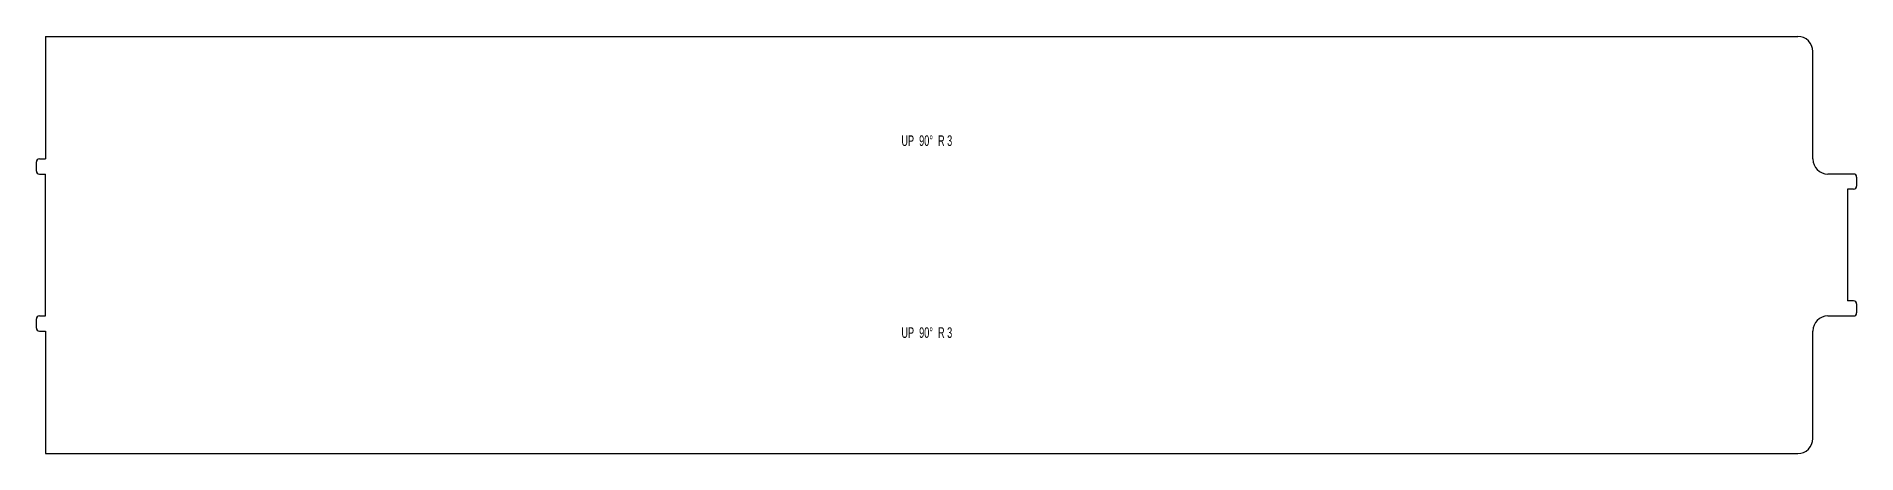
# Model space of a CAD drawing. Header units: millimetres. Extents: x 3 to 606, y 3 to 141.
import ezdxf

# ---------------------------------------------------------------- set-up
doc = ezdxf.new("R2010")
doc.units = ezdxf.units.MM
doc.layers.add('CUT', color=7, linetype='Continuous', lineweight=25)
doc.styles.add('SLDTEXTSTYLE0', font='TXT', dxfattribs={"width": 0.645833})

msp = doc.modelspace()

# ---------------------------------------------------------------- linework, layer by layer
at = {"layer": 'CUT', "color": 3}
for p, q in [((6, 141.2), (6, 100.6)), ((6, 141.2), (586.5, 141.2)), ((591.5, 100.6), (591.5, 136.2)), ((3, 96.6), (3, 99.6)), ((4, 100.6), (6, 100.6)), ((4, 95.6), (6, 95.6)), ((6, 48.6), (6, 95.6)), ((605, 95.6), (596.5, 95.6)), ((605, 90.6), (603, 90.6)), ((603, 90.6), (603, 53.6)), ((606, 94.6), (606, 91.6)), ((4, 48.6), (6, 48.6)), ((596.5, 48.6), (605, 48.6)), ((605, 53.6), (603, 53.6)), ((606, 52.6), (606, 49.6)), ((3, 44.6), (3, 47.6)), ((4, 43.6), (6, 43.6)), ((6, 43.6), (6, 3)), ((591.5, 8), (591.5, 43.6)), ((6, 3), (586.5, 3))]:
    msp.add_line(p, q, dxfattribs=at)
for centre, radius, start, end in [((586.5, 136.2), 5, 0, 90), ((4, 99.6), 1, 90, 180), ((4, 96.6), 1, 180, 270), ((596.5, 100.6), 5, 180, 270), ((605, 94.6), 1, 0, 90), ((605, 91.6), 1, 270, 0), ((4, 47.6), 1, 90, 180), ((596.5, 43.6), 5, 90, 180), ((605, 52.6), 1, 0, 90), ((605, 49.6), 1, 270, 0), ((4, 44.6), 1, 180, 270), ((586.5, 8), 5, 270, 0)]:
    msp.add_arc(centre, radius, start, end, dxfattribs=at)

# ---------------------------------------------------------------- texts
at = {"color": 7, "linetype": 'Continuous', "lineweight": 0, "char_height": 3.5, "attachment_point": 2, "style": 'SLDTEXTSTYLE0'}
for insert in [(297.98, 108.42), (297.98, 44.83)]:
    msp.add_mtext('UP  90°  R 3', dxfattribs=dict(at, insert=insert))

doc.saveas('drawing.dxf')
